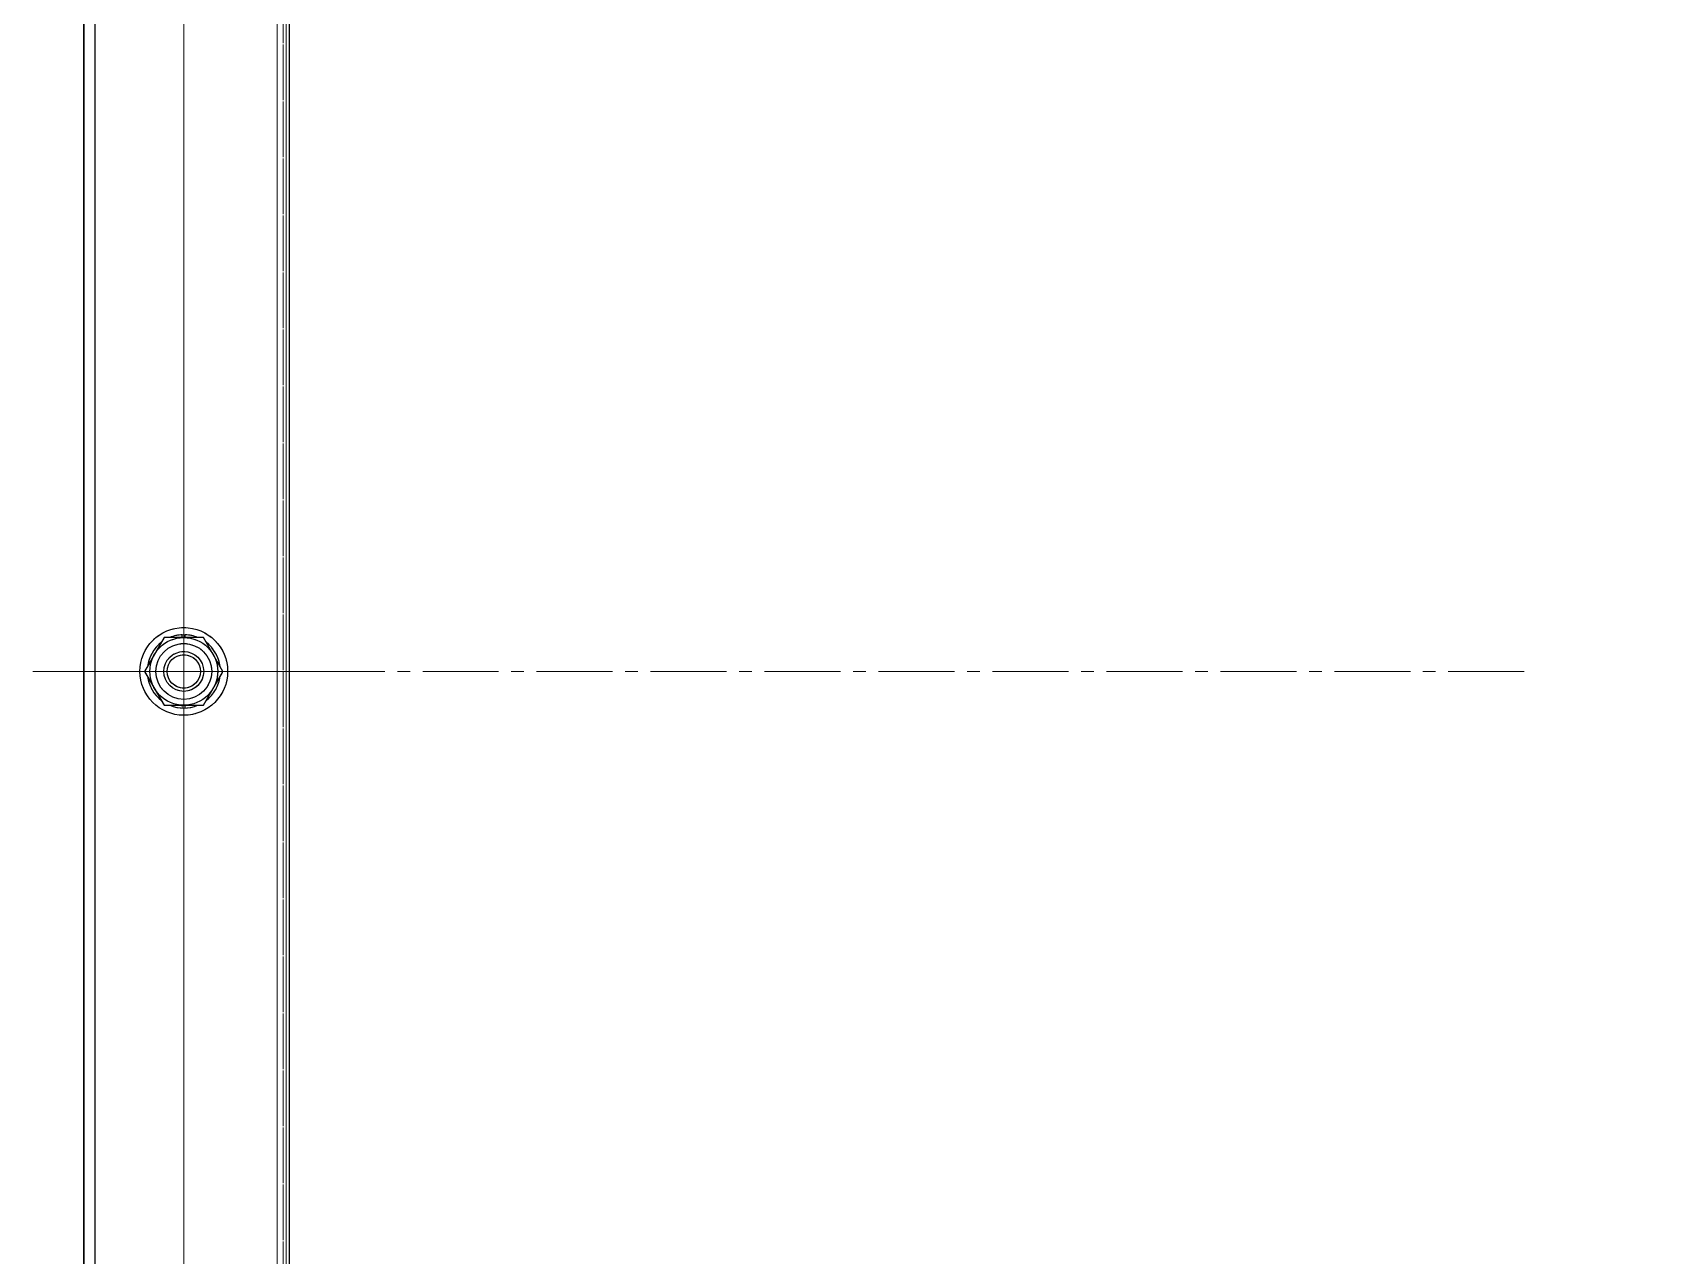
# Model space of a CAD drawing. Header units: millimetres. Extents: x 0 to 51411, y 0 to 16902.
# Drawn here: x 1958.8 to 2370.1, y 8304.5 to 8610.9 of the extents above; entities that cross this region are included whole.
import ezdxf

# ---------------------------------------------------------------- set-up
doc = ezdxf.new("R2010")
doc.units = ezdxf.units.MM
doc.linetypes.add('CENTER2', pattern=[28.575, 19.05, -3.175, 3.175, -3.175])
doc.linetypes.add('HIDDEN2', pattern=[4.7625, 3.175, -1.5875])
for name, color, linetype, lineweight in [('01_外形線', 7, 'Continuous', 25), ('03_かくれ線', 6, 'HIDDEN2', 13), ('04_中心線', 1, 'CENTER2', 9)]:
    doc.layers.add(name, color=color, linetype=linetype, lineweight=lineweight)
doc.layers.add('10_補助線', color=8, linetype='Continuous', lineweight=13, plot=False)

# ---------------------------------------------------------------- blocks, each defined once
blk = doc.blocks.new('*U507')
at = {"layer": '04_中心線', "color": 0, "linetype": 'CENTER2', "transparency": 16777216}
for p, q in [((0, 1.4), (0, 10.5)), ((-10.5, 0), (-1.4, 0)), ((1.4, 0), (10.5, 0)), ((0, -10.5), (0, -1.4))]:
    blk.add_line(p, q, dxfattribs=at)
at = {"layer": '04_中心線', "color": 0, "linetype": 'Continuous', "transparency": 16777216}
for p, q in [((-0.7, 0), (0.7, 0)), ((0, -0.7), (0, 0.7))]:
    blk.add_line(p, q, dxfattribs=at)
blk = doc.blocks.new('*U543')
at = {"layer": '04_中心線', "color": 0, "linetype": 'CENTER2', "transparency": 16777216}
for p, q in [((0, 2.2), (0, 11.59)), ((-11.59, 0), (-2.2, 0)), ((2.2, 0), (11.59, 0)), ((0, -11.59), (0, -2.2))]:
    blk.add_line(p, q, dxfattribs=at)
at = {"layer": '04_中心線', "color": 0, "linetype": 'Continuous', "transparency": 16777216}
for p, q in [((-1.1, 0), (1.1, 0)), ((0, -1.1), (0, 1.1))]:
    blk.add_line(p, q, dxfattribs=at)
blk = doc.blocks.new('*U533')
at = {"layer": '04_中心線', "color": 0, "linetype": 'CENTER2', "transparency": 16777216}
blk.add_line((-453.5, 0), (-90, 0), dxfattribs=at)
blk = doc.blocks.new('*U565')
at = {"layer": '04_中心線', "color": 0, "linetype": 'CENTER2', "transparency": 16777216}
for p, q in [((0, 1.4), (0, 10.5)), ((-10.5, 0), (-1.4, 0)), ((1.4, 0), (10.5, 0)), ((0, -10.5), (0, -1.4))]:
    blk.add_line(p, q, dxfattribs=at)
at = {"layer": '04_中心線', "color": 0, "linetype": 'Continuous', "transparency": 16777216}
for p, q in [((-0.7, 0), (0.7, 0)), ((0, -0.7), (0, 0.7))]:
    blk.add_line(p, q, dxfattribs=at)
blk = doc.blocks.new('*U559')
at = {"layer": '04_中心線', "color": 0, "linetype": 'CENTER2', "transparency": 16777216}
for p, q in [((0, 2.2), (0, 11.59)), ((-11.59, 0), (-2.2, 0)), ((2.2, 0), (11.59, 0)), ((0, -11.59), (0, -2.2))]:
    blk.add_line(p, q, dxfattribs=at)
at = {"layer": '04_中心線', "color": 0, "linetype": 'Continuous', "transparency": 16777216}
for p, q in [((-1.1, 0), (1.1, 0)), ((0, -1.1), (0, 1.1))]:
    blk.add_line(p, q, dxfattribs=at)

msp = doc.modelspace()

# ---------------------------------------------------------------- linework, layer by layer
at = {"layer": '01_外形線'}
for p, q in [((1971.613, 8000.308), (1971.613, 8901.424)), ((2023.05, 8850.866), (2023.05, 8050.866))]:
    msp.add_line(p, q, dxfattribs=at)
for points in [[(1971.613, 8000.308), (1971.55, 8000.245), (1971.55, 8901.487), (1971.613, 8901.424)], [(1996.238, 8459.366), (1996.238, 8460.058)], [(1996.988, 8459.366), (1996.988, 8460.058)]]:
    msp.add_lwpolyline(points, dxfattribs=at)
msp.add_lwpolyline([(1984.292, 8000.866), (2864.292, 8000.866, 0.4142136), (2874.292, 8010.866), (2874.292, 8900.866), (1974.292, 8900.866), (1974.292, 8010.866, 0.4142136)], format="xyb", close=True, dxfattribs=at)
msp.add_lwpolyline([(1991.705, 8442.366), (2001.52, 8442.366), (2006.428, 8450.866), (2001.52, 8459.366), (1991.705, 8459.366), (1986.798, 8450.866)], close=True, dxfattribs=at)
for radius in [11, 8.5, 7, 5, 4.188]:
    msp.add_circle((1996.613, 8450.866), radius, dxfattribs=at)
for start, end in [(127.50502, 172.49498), (92.33607, 112.49498), (67.50502, 87.66393), (7.50502, 52.49498), (187.50502, 232.49498), (307.50502, 352.49498), (247.50502, 292.49498)]:
    msp.add_arc((1996.613, 8450.866), 9.2, start, end, dxfattribs=at)
at = {"layer": '03_かくれ線', "ltscale": 3}
msp.add_line((2021.55, 8850.866), (2021.55, 8050.866), dxfattribs=at)
msp.add_lwpolyline([(1971.613, 8901.424), (2018.014, 8855.023, 0.6681786), (2021.55, 8846.487), (2021.55, 8055.245, 0.6681786), (2018.014, 8046.709), (1971.613, 8000.308)], format="xyb", dxfattribs=at)
msp.add_lwpolyline([(2001.52, 8459.366), (1991.705, 8459.366), (1986.798, 8450.866), (1991.705, 8442.366), (2001.52, 8442.366), (2006.428, 8450.866)], close=True, dxfattribs=at)
for points in [[(1996.238, 8442.366), (1996.238, 8441.674)], [(1996.988, 8442.366), (1996.988, 8441.674)]]:
    msp.add_lwpolyline(points, dxfattribs=at)
for radius in [11, 8.5, 7, 5, 4.188]:
    msp.add_circle((1996.613, 8450.866), radius, dxfattribs=at)
for start, end in [(127.50502, 172.49498), (67.50502, 112.49498), (7.50502, 52.49498), (187.50502, 232.49498), (307.50502, 352.49498), (247.50502, 267.66393), (272.33607, 292.49498)]:
    msp.add_arc((1996.613, 8450.866), 9.2, start, end, dxfattribs=at)
at = {"layer": '04_中心線'}
for p, q in [((1996.613, 8150.866), (1996.613, 8750.866)), ((1996.613, 8750.866), (1996.613, 8023.186)), ((1958.754, 8450.866), (2035.909, 8450.866)), ((2027.89, 8450.866), (1965.573, 8450.866))]:
    msp.add_line(p, q, dxfattribs=at)
at = {"layer": '10_補助線'}
for p, q in [((2020.05, 8854.048), (2020.05, 8048.745)), ((2022.3, 8850.866), (2022.3, 8050.866))]:
    msp.add_line(p, q, dxfattribs=at)

# ---------------------------------------------------------------- block references
at = {"layer": '04_中心線', "linetype": 'CENTER2'}
for name, p in [('*U533', (2424.292, 8450.866)), ('*U543', (1996.613, 8450.866))]:
    msp.add_blockref(name, p, dxfattribs=at)
for name, rotation in [('*U559', 180), ('*U507', 89.99999999999999), ('*U565', 180)]:
    msp.add_blockref(name, (1996.613, 8450.866), dxfattribs=dict(at, rotation=rotation))

doc.saveas('drawing.dxf')
